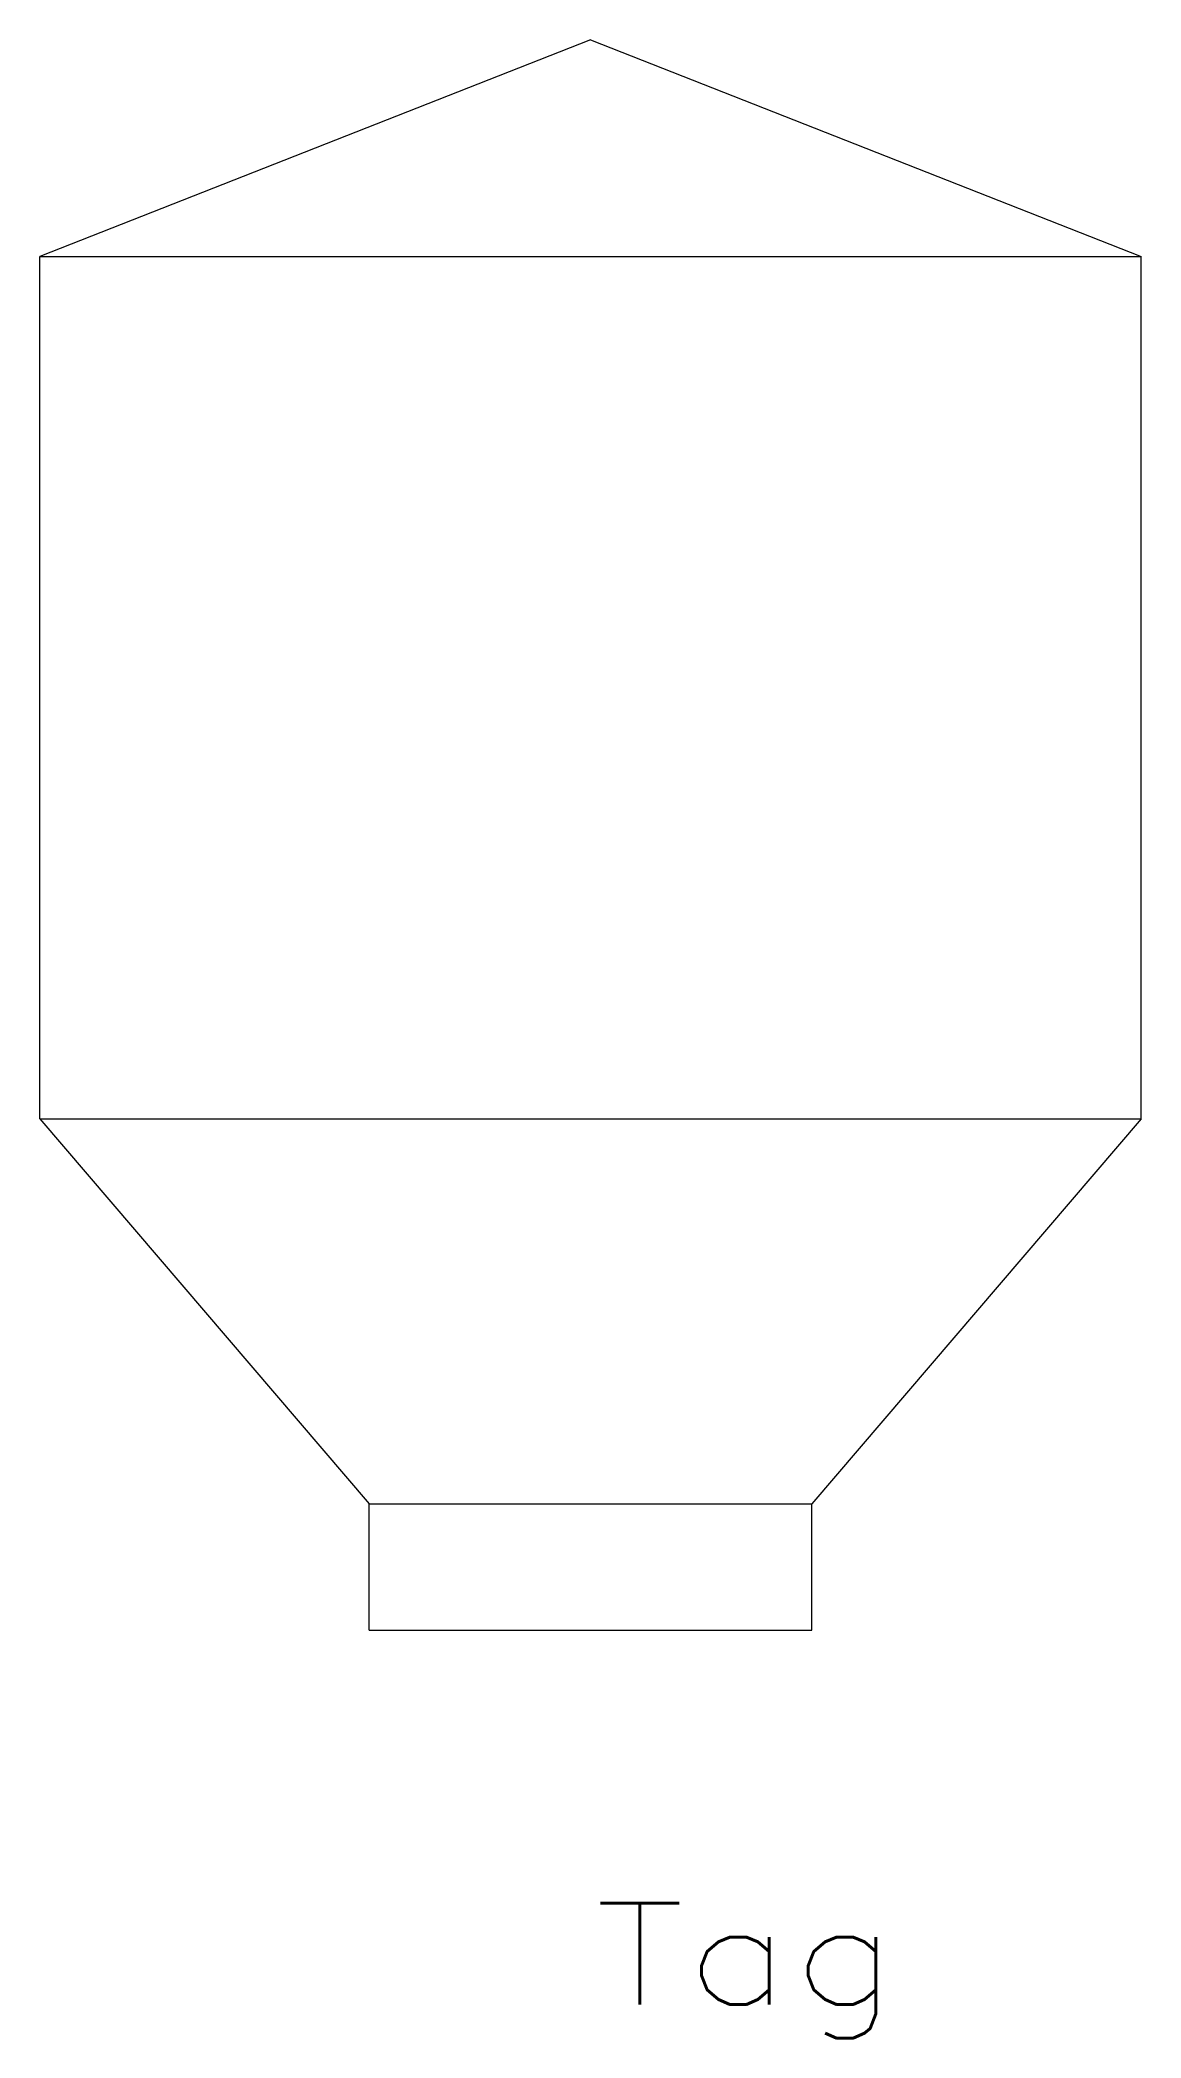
# Model space of a CAD drawing. Header units: inches. Extents: x -7 to 6.9, y -15.1 to 10.
import ezdxf
from ezdxf.enums import TextEntityAlignment as Align

# ---------------------------------------------------------------- set-up
doc = ezdxf.new("R2010")
doc.units = ezdxf.units.IN
doc.header["$MEASUREMENT"] = 0
doc.layers.get('0').update_dxf_attribs({"lineweight": 0})
doc.styles.add('STANDARD1', font='TXT.SHX')

msp = doc.modelspace()

# ---------------------------------------------------------------- linework, layer by layer
for p, q in [((-0.035, 10.032), (-6.955, 7.312)), ((-0.035, 10.032), (6.885, 7.312)), ((-6.955, 7.312), (6.885, 7.312)), ((-6.955, -3.527), (-6.955, 7.312)), ((6.885, -3.527), (6.885, 7.312)), ((-6.955, -3.527), (6.885, -3.527)), ((-6.955, -3.527), (-2.818, -8.367)), ((6.885, -3.527), (2.748, -8.367)), ((-2.818, -8.367), (2.748, -8.367)), ((-2.818, -9.953), (-2.818, -8.367)), ((2.748, -9.953), (2.748, -8.367)), ((-2.818, -9.953), (2.748, -9.953))]:
    msp.add_line(p, q)

# ---------------------------------------------------------------- texts
at = {"color": 7, "linetype": 'Continuous', "style": 'STANDARD1', "width": 1.166667}
msp.add_text('Tag', height=1.27, dxfattribs=at).set_placement((0.021, -14.657), (3.832, -14.657), align=Align.FIT)

doc.saveas('drawing.dxf')
